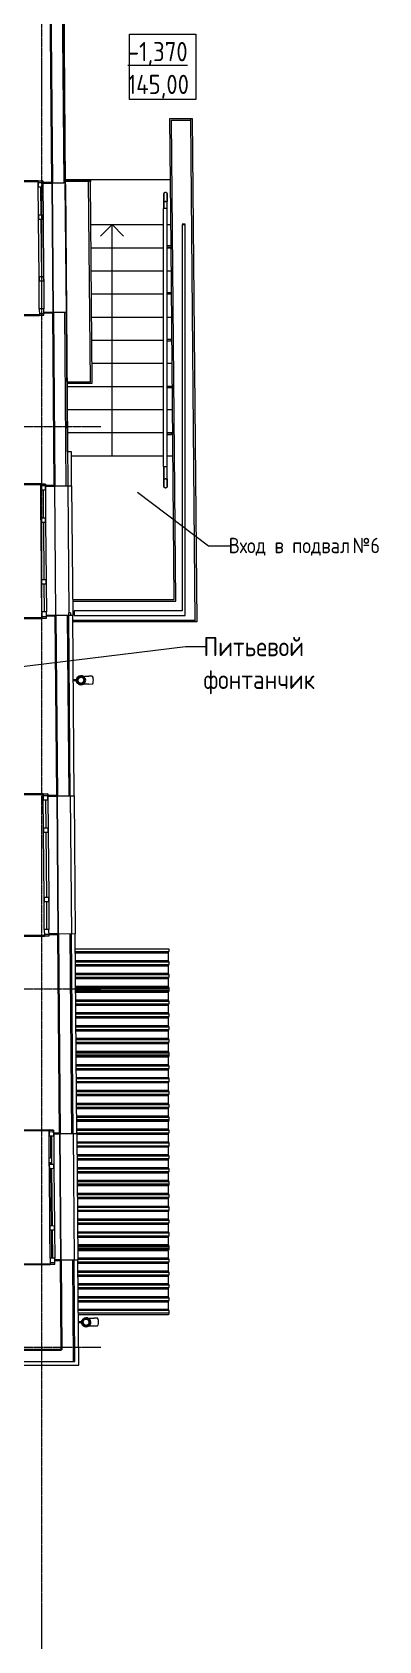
# Model space of a CAD drawing. Header units: millimetres. Extents: x -42533 to 645315, y 3457 to 82611.
# Drawn here: x 81975 to 86471, y 36957 to 57838 of the extents above; entities that cross this region are included whole.
import ezdxf

# ---------------------------------------------------------------- set-up
doc = ezdxf.new("R2010")
doc.units = ezdxf.units.MM
doc.linetypes.add('ADSK_Линия сетки', pattern=[25, 20, -2.5, 0, -2.5])
for name, color, linetype, lineweight in [('_ Окна', 7, 'Continuous', 9), ('Аннотация', 7, 'Continuous', 18), ('Лестницы', 7, 'Continuous', 9), ('Обобщенные модели', 7, 'Continuous', 18), ('Ограждение', 7, 'Continuous', 9), ('Окна', 7, 'Continuous', 9), ('Оси', 253, 'Continuous', 9), ('Перекрытие', 7, 'Continuous', 18), ('Стены внутренние', 7, 'Continuous', 18), ('Стены наружные', 7, 'Continuous', 18), ('Стены несущие', 7, 'Continuous', 30), ('Стены отделка', 7, 'Continuous', 30), ('Стены штриховка', 7, 'Continuous', 9), ('Стрелки вверх', 7, 'Continuous', 18), ('ШТРИХОВКА', 252, 'Continuous', 15)]:
    doc.layers.add(name, color=color, linetype=linetype, lineweight=lineweight)
doc.layers.add('PDF _Линии', color=7, linetype='Continuous')
doc.layers.add('Линии', color=7, linetype='Continuous', lineweight=9, true_color=0x00a600)
doc.styles.add('GOST Common_2', font='GOST_Common.ttf', dxfattribs={"width": 0.9, "height": 250})
doc.styles.add('GOST Common_6', font='GOST_Common.ttf', dxfattribs={"width": 0.9, "height": 125})

# ---------------------------------------------------------------- blocks, each defined once
blk = doc.blocks.new('1 этаж')
at = {"layer": 'Обобщенные модели', "lineweight": 9}
h = blk.add_hatch(dxfattribs=at)
h.set_pattern_fill('FP_16', color=8, angle=-89.5366181, style=0, pattern_type=2)
h.set_pattern_definition([(45.00038, (557.2, 188.9), (-106.06672, 106.0653), [])])
h.paths.add_polyline_path([(56472.262, 8757.549), (56495.378, 8758.154), (56514.484, 8767.545), (56528.216, 8785.054), (56532.992, 8806.788), (56527.865, 8828.441), (56513.851, 8845.726), (56493.725, 8855.218), (56469.152, 8853.897), (56451.504, 8845.222), (56437.771, 8827.713), (56433.264, 8804.847), (56438.122, 8784.326), (56452.137, 8767.041), (56471.881, 8757.729)])
at = {"layer": '_ Окна', "color": 8, "lineweight": 18}
for p, q in [((55862.452, 23619.707), (55922.45, 23620.193)), ((55863.099, 23539.71), (55862.452, 23619.707)), ((55922.45, 23620.193), (55923.097, 23540.195)), ((55923.097, 23540.195), (55863.099, 23539.71)), ((55866.011, 23179.722), (55926.009, 23180.207)), ((55866.496, 23119.724), (55866.011, 23179.722)), ((55926.009, 23180.207), (55926.494, 23120.209)), ((55926.494, 23120.209), (55866.496, 23119.724)), ((55872.481, 22379.748), (55932.479, 22380.233)), ((55872.966, 22319.75), (55872.481, 22379.748)), ((55932.479, 22380.233), (55932.964, 22320.235)), ((55932.964, 22320.235), (55872.966, 22319.75)), ((55935.875, 21960.247), (55875.877, 21959.762)), ((55875.877, 21959.762), (55876.524, 21879.764)), ((55936.522, 21880.249), (55935.875, 21960.247)), ((55876.524, 21879.764), (55936.522, 21880.249)), ((55894.265, 19686.21), (55954.263, 19686.696)), ((55894.912, 19606.213), (55894.265, 19686.21)), ((55954.263, 19686.696), (55954.91, 19606.698)), ((55954.91, 19606.698), (55894.912, 19606.213)), ((55897.824, 19246.225), (55957.822, 19246.71)), ((55898.309, 19186.227), (55897.824, 19246.225)), ((55957.822, 19246.71), (55958.307, 19186.712)), ((55958.307, 19186.712), (55898.309, 19186.227)), ((55904.294, 18446.251), (55964.292, 18446.736)), ((55904.779, 18386.253), (55904.294, 18446.251)), ((55964.777, 18386.738), (55904.779, 18386.253)), ((55964.292, 18446.736), (55964.777, 18386.738)), ((55967.688, 18026.75), (55907.69, 18026.265)), ((55907.69, 18026.265), (55908.337, 17946.267)), ((55968.335, 17946.752), (55967.688, 18026.75)), ((55908.337, 17946.267), (55968.335, 17946.752)), ((55926.806, 15662.744), (55986.804, 15663.23)), ((55927.453, 15582.747), (55926.806, 15662.744)), ((55986.804, 15663.23), (55987.451, 15583.232)), ((55987.451, 15583.232), (55927.453, 15582.747)), ((55930.364, 15222.759), (55990.362, 15223.244)), ((55930.85, 15162.761), (55930.364, 15222.759)), ((55990.848, 15163.246), (55930.85, 15162.761)), ((55990.362, 15223.244), (55990.848, 15163.246)), ((55937.643, 14322.788), (55997.641, 14323.273)), ((55938.128, 14262.79), (55937.643, 14322.788)), ((55998.126, 14263.275), (55938.128, 14262.79)), ((55997.641, 14323.273), (55998.126, 14263.275)), ((56001.038, 13903.287), (55941.04, 13902.802)), ((55941.04, 13902.802), (55941.687, 13822.804)), ((55941.687, 13822.804), (56001.685, 13823.29)), ((56001.685, 13823.29), (56001.038, 13903.287)), ((56002.097, 11299.294), (56062.096, 11299.779)), ((56002.744, 11219.297), (56002.097, 11299.294)), ((56062.096, 11299.779), (56062.743, 11219.782)), ((56062.743, 11219.782), (56002.744, 11219.297)), ((56005.656, 10859.308), (56065.654, 10859.794)), ((56006.141, 10799.31), (56005.656, 10859.308)), ((56065.654, 10859.794), (56066.139, 10799.796)), ((56066.139, 10799.796), (56006.141, 10799.31)), ((56012.126, 10059.335), (56072.124, 10059.82)), ((56012.611, 9999.337), (56012.126, 10059.335)), ((56072.124, 10059.82), (56072.609, 9999.822)), ((56072.609, 9999.822), (56012.611, 9999.337)), ((56075.521, 9639.834), (56015.523, 9639.348)), ((56015.523, 9639.348), (56016.17, 9559.351)), ((56076.168, 9559.836), (56075.521, 9639.834)), ((56016.17, 9559.351), (56076.168, 9559.836))]:
    blk.add_line(p, q, dxfattribs=at)
at = {"layer": '_ Окна', "color": 8}
for p, q in [((55862.614, 23599.708), (55922.612, 23600.193)), ((55893.098, 23539.953), (55896.01, 23179.964)), ((55896.495, 23119.966), (55902.48, 22379.99)), ((55902.965, 22319.992), (55905.876, 21960.004)), ((55876.363, 21899.764), (55936.361, 21900.249)), ((55894.427, 19666.211), (55954.425, 19666.696)), ((55924.911, 19606.456), (55927.823, 19246.467)), ((55928.308, 19186.469), (55934.293, 18446.493)), ((55934.778, 18386.495), (55937.689, 18026.507)), ((55908.176, 17966.267), (55968.174, 17966.752)), ((55926.968, 15642.745), (55986.966, 15643.23)), ((55957.452, 15582.99), (55960.363, 15223.001)), ((55960.849, 15163.003), (55967.642, 14323.031)), ((55968.127, 14263.033), (55971.039, 13903.044)), ((55941.525, 13842.804), (56001.523, 13843.289)), ((56002.259, 11279.295), (56062.257, 11279.78)), ((56032.744, 11219.539), (56035.655, 10859.551)), ((56036.14, 10799.553), (56042.125, 10059.577)), ((56042.61, 9999.579), (56045.522, 9639.591)), ((56016.008, 9579.35), (56076.006, 9579.836))]:
    blk.add_line(p, q, dxfattribs=at)
at = {"layer": 'PDF _Линии', "color": 8}
blk.add_line((57768.3, 23053.902), (57728.3, 23053.902), dxfattribs=at)
at = {"layer": 'Аннотация', "color": 8, "lineweight": 9}
for p, q in [((57151.425, 19581.754), (58072.465, 18884.324)), ((58072.465, 18884.324), (58349.914, 18884.324)), ((49109.592, 16518.935), (57774.141, 17576.026)), ((57774.141, 17576.026), (58027.912, 17576.026))]:
    blk.add_line(p, q, dxfattribs=at)
at = {"layer": 'Аннотация', "color": 8, "lineweight": 9, "flags": 128}
blk.add_lwpolyline([(57047.564, 25524.981), (57905.264, 25524.981), (57905.264, 24677.981), (57047.564, 24677.981)], close=True, dxfattribs=at)
at = {"layer": 'Лестницы', "color": 8}
for p, q in [((56540.117, 23053.902), (57483.398, 23053.902)), ((57533.398, 23053.902), (57581.964, 23053.902)), ((56542.754, 22753.902), (57483.398, 22753.902)), ((56542.754, 22753.902), (57483.398, 22753.902)), ((57533.398, 22753.902), (57584.682, 22753.902)), ((57533.398, 22753.902), (57584.682, 22753.902)), ((56545.391, 22453.902), (57483.398, 22453.902)), ((56545.391, 22453.902), (57483.398, 22453.902)), ((57533.398, 22453.902), (57587.401, 22453.902)), ((57533.398, 22453.902), (57587.401, 22453.902)), ((56548.027, 22153.902), (57483.398, 22153.902)), ((56548.027, 22153.902), (57483.398, 22153.902)), ((57533.398, 22153.902), (57590.119, 22153.902)), ((57533.398, 22153.902), (57590.119, 22153.902)), ((56550.664, 21853.902), (57483.398, 21853.902)), ((56550.664, 21853.902), (57483.398, 21853.902)), ((57533.398, 21853.902), (57592.838, 21853.902)), ((57533.398, 21853.902), (57592.838, 21853.902)), ((56553.3, 21553.902), (57483.398, 21553.902)), ((56553.3, 21553.902), (57483.398, 21553.902)), ((57592.598, 21553.902), (57595.556, 21553.902)), ((57592.598, 21553.902), (57595.556, 21553.902)), ((56555.937, 21253.902), (57483.398, 21253.902)), ((56555.937, 21253.902), (57483.398, 21253.902)), ((57533.398, 21253.902), (57598.275, 21253.902)), ((57533.398, 21253.902), (57598.275, 21253.902)), ((56235.446, 20953.902), (57483.398, 20953.902)), ((56235.446, 20953.902), (57483.398, 20953.902)), ((57533.398, 20953.902), (57600.993, 20953.902)), ((57533.398, 20953.902), (57600.993, 20953.902)), ((56237.867, 20653.902), (57483.398, 20653.902)), ((56237.867, 20653.902), (57483.398, 20653.902)), ((57533.398, 20653.902), (57603.712, 20653.902)), ((57533.398, 20653.902), (57603.712, 20653.902)), ((56240.287, 20353.902), (57483.398, 20353.902)), ((56240.287, 20353.902), (57483.398, 20353.902)), ((57533.398, 20353.902), (57606.43, 20353.902)), ((57533.398, 20353.902), (57606.43, 20353.902)), ((57606.766, 20053.902), (57606.766, 20316.88)), ((56292.024, 20053.902), (57483.398, 20053.902)), ((56292.024, 20053.902), (57483.398, 20053.902)), ((57533.398, 20053.902), (57606.766, 20053.902)), ((57533.398, 20053.902), (57606.766, 20053.902))]:
    blk.add_line(p, q, dxfattribs=at)
at = {"layer": 'Линии', "color": 8, "lineweight": 18}
for p, q in [((57533.398, 23265.06), (57483.398, 23265.06)), ((57483.398, 23265.06), (57483.398, 19913.902)), ((57533.398, 19913.902), (57533.398, 23265.06)), ((57483.398, 19913.902), (57533.398, 19913.902))]:
    blk.add_line(p, q, dxfattribs=at)
at = {"layer": 'Линии', "color": 8}
for p, q in [((57728.3, 23053.902), (57728.3, 18041.502)), ((57768.3, 17981.502), (57768.3, 23053.902)), ((57728.3, 18041.502), (56328.3, 18041.502)), ((56328.3, 18041.502), (56328.3, 17981.502)), ((56328.3, 17981.502), (57768.3, 17981.502))]:
    blk.add_line(p, q, dxfattribs=at)
at = {"layer": 'Обобщенные модели', "color": 8}
for p, q in [((56364.698, 17144.423), (56315.558, 17144.026)), ((56315.639, 17134.026), (56364.779, 17134.424)), ((56561.338, 17191.015), (56518.835, 17190.672)), ((56519.644, 17090.675), (56562.147, 17091.019)), ((56343.805, 13651.502), (57556.952, 13651.502)), ((56344.088, 13616.502), (57556.952, 13616.502)), ((56344.225, 13599.502), (57548.53, 13599.502)), ((57556.952, 13616.502), (57548.53, 13599.502)), ((57548.53, 13599.502), (57548.53, 13501.802)), ((57556.952, 13651.502), (57556.952, 13616.502)), ((56345.015, 13501.802), (57548.53, 13501.802)), ((56345.153, 13484.802), (57556.952, 13484.802)), ((56345.436, 13449.802), (57556.952, 13449.802)), ((56345.573, 13432.802), (57548.53, 13432.802)), ((57548.53, 13501.802), (57556.952, 13484.802)), ((57556.952, 13449.802), (57548.53, 13432.802)), ((57548.53, 13432.802), (57548.53, 13335.102)), ((57556.952, 13484.802), (57556.952, 13449.802)), ((56346.364, 13335.102), (57548.53, 13335.102)), ((56346.501, 13318.102), (57556.952, 13318.102)), ((56346.784, 13283.102), (57556.952, 13283.102)), ((56346.922, 13266.102), (57548.53, 13266.102)), ((56347.712, 13168.402), (57548.53, 13168.402)), ((57548.53, 13335.102), (57556.952, 13318.102)), ((57556.952, 13283.102), (57548.53, 13266.102)), ((57548.53, 13266.102), (57548.53, 13168.402)), ((57548.53, 13168.402), (57556.952, 13151.402)), ((57556.952, 13318.102), (57556.952, 13283.102)), ((57556.952, 13151.402), (56347.849, 13151.402)), ((56347.931, 13141.257), (57556.952, 13141.257)), ((57556.952, 13116.402), (56348.132, 13116.402)), ((56348.214, 13106.257), (57556.952, 13106.257)), ((57553.479, 13096.402), (56348.294, 13096.402)), ((56348.352, 13089.257), (57548.53, 13089.257)), ((56349.142, 12991.557), (57548.53, 12991.557)), ((56349.28, 12974.557), (57556.952, 12974.557)), ((57552.069, 13096.402), (57548.53, 13089.257)), ((57548.53, 13089.257), (57548.53, 12991.557)), ((57548.53, 12991.557), (57556.952, 12974.557)), ((57554.239, 13100.783), (57553.479, 13096.402)), ((57556.952, 13106.257), (57554.239, 13100.783)), ((57556.952, 13151.402), (57556.952, 13116.402)), ((57556.952, 13141.257), (57556.952, 13106.257)), ((57556.952, 12974.557), (57556.952, 12939.557)), ((56349.563, 12939.557), (57556.952, 12939.557)), ((56349.7, 12922.557), (57548.53, 12922.557)), ((56350.49, 12824.857), (57548.53, 12824.857)), ((56350.628, 12807.857), (57556.952, 12807.857)), ((56350.911, 12772.857), (57556.952, 12772.857)), ((56351.048, 12755.857), (57548.53, 12755.857)), ((57556.952, 12939.557), (57548.53, 12922.557)), ((57548.53, 12922.557), (57548.53, 12824.857)), ((57548.53, 12824.857), (57556.952, 12807.857)), ((57556.952, 12772.857), (57548.53, 12755.857)), ((57548.53, 12755.857), (57548.53, 12658.157)), ((57556.952, 12807.857), (57556.952, 12772.857)), ((56351.839, 12658.157), (57548.53, 12658.157)), ((56351.976, 12641.157), (57556.952, 12641.157)), ((56352.259, 12606.157), (57556.952, 12606.157)), ((56352.397, 12589.157), (57548.53, 12589.157)), ((57548.53, 12658.157), (57556.952, 12641.157)), ((57556.952, 12606.157), (57548.53, 12589.157)), ((57548.53, 12589.157), (57548.53, 12491.457)), ((57556.952, 12641.157), (57556.952, 12606.157)), ((56353.187, 12491.457), (57548.53, 12491.457)), ((56353.324, 12474.457), (57556.952, 12474.457)), ((56353.607, 12439.457), (57556.952, 12439.457)), ((56353.745, 12422.457), (57548.53, 12422.457)), ((56354.535, 12324.757), (57548.53, 12324.757)), ((57548.53, 12491.457), (57556.952, 12474.457)), ((57556.952, 12439.457), (57548.53, 12422.457)), ((57548.53, 12422.457), (57548.53, 12324.757)), ((57548.53, 12324.757), (57556.952, 12307.757)), ((57556.952, 12474.457), (57556.952, 12439.457)), ((57556.952, 12307.757), (56354.673, 12307.757)), ((56354.725, 12301.257), (57556.952, 12301.257)), ((57556.952, 12272.757), (56354.956, 12272.757)), ((56355.008, 12266.257), (57556.952, 12266.257)), ((57553.479, 12252.757), (56355.117, 12252.757)), ((56355.146, 12249.257), (57548.53, 12249.257)), ((56355.936, 12151.557), (57548.53, 12151.557)), ((56356.073, 12134.557), (57556.952, 12134.557)), ((57550.264, 12252.757), (57548.53, 12249.257)), ((57548.53, 12249.257), (57548.53, 12151.557)), ((57548.53, 12151.557), (57556.952, 12134.557)), ((57555.214, 12262.749), (57553.479, 12252.757)), ((57556.952, 12266.257), (57555.214, 12262.749)), ((57556.952, 12307.757), (57556.952, 12272.757)), ((57556.952, 12301.257), (57556.952, 12266.257)), ((57556.952, 12134.557), (57556.952, 12099.557)), ((56356.356, 12099.557), (57556.952, 12099.557)), ((56356.494, 12082.557), (57548.53, 12082.557)), ((56357.284, 11984.857), (57548.53, 11984.857)), ((56357.422, 11967.857), (57556.952, 11967.857)), ((56357.705, 11932.857), (57556.952, 11932.857)), ((56357.842, 11915.857), (57548.53, 11915.857)), ((57556.952, 12099.557), (57548.53, 12082.557)), ((57548.53, 12082.557), (57548.53, 11984.857)), ((57548.53, 11984.857), (57556.952, 11967.857)), ((57556.952, 11932.857), (57548.53, 11915.857)), ((57548.53, 11915.857), (57548.53, 11818.157)), ((57556.952, 11967.857), (57556.952, 11932.857)), ((56358.632, 11818.157), (57548.53, 11818.157)), ((56358.77, 11801.157), (57556.952, 11801.157)), ((56359.053, 11766.157), (57556.952, 11766.157)), ((56359.19, 11749.157), (57548.53, 11749.157)), ((57548.53, 11818.157), (57556.952, 11801.157)), ((57556.952, 11766.157), (57548.53, 11749.157)), ((57548.53, 11749.157), (57548.53, 11651.457)), ((57556.952, 11801.157), (57556.952, 11766.157)), ((56359.981, 11651.457), (57548.53, 11651.457)), ((56360.118, 11634.457), (57556.952, 11634.457)), ((56360.401, 11599.457), (57556.952, 11599.457)), ((56360.539, 11582.457), (57548.53, 11582.457)), ((56361.329, 11484.757), (57548.53, 11484.757)), ((57548.53, 11651.457), (57556.952, 11634.457)), ((57556.952, 11599.457), (57548.53, 11582.457)), ((57548.53, 11582.457), (57548.53, 11484.757)), ((57548.53, 11484.757), (57556.952, 11467.757)), ((57556.952, 11634.457), (57556.952, 11599.457)), ((57556.952, 11467.757), (56361.466, 11467.757)), ((56361.478, 11466.257), (57556.952, 11466.257)), ((57556.952, 11432.757), (56361.749, 11432.757)), ((56361.761, 11431.257), (57556.952, 11431.257)), ((57553.479, 11412.757), (56361.911, 11412.757)), ((56363.43, 11316.557), (57548.53, 11316.557)), ((56363.43, 11299.557), (57556.952, 11299.557)), ((57548.53, 11412.757), (57548.53, 11316.557)), ((57548.53, 11316.557), (57556.952, 11299.557)), ((57556.691, 11431.257), (57553.479, 11412.757)), ((57556.952, 11467.757), (57556.952, 11432.757)), ((57556.952, 11466.257), (57556.952, 11431.257)), ((57556.952, 11299.557), (57556.952, 11264.557)), ((56363.43, 11264.557), (57556.952, 11264.557)), ((56363.43, 11247.557), (57548.53, 11247.557)), ((56364.037, 11149.857), (57548.53, 11149.857)), ((56364.175, 11132.857), (57556.952, 11132.857)), ((56364.458, 11097.857), (57556.952, 11097.857)), ((56364.595, 11080.857), (57548.53, 11080.857)), ((57556.952, 11264.557), (57548.53, 11247.557)), ((57548.53, 11247.557), (57548.53, 11149.857)), ((57548.53, 11149.857), (57556.952, 11132.857)), ((57556.952, 11097.857), (57548.53, 11080.857)), ((57548.53, 11080.857), (57548.53, 10983.157)), ((57556.952, 11132.857), (57556.952, 11097.857)), ((56365.386, 10983.157), (57548.53, 10983.157)), ((56365.523, 10966.157), (57556.952, 10966.157)), ((56365.806, 10931.157), (57556.952, 10931.157)), ((56365.944, 10914.157), (57548.53, 10914.157)), ((57548.53, 10983.157), (57556.952, 10966.157)), ((57556.952, 10931.157), (57548.53, 10914.157)), ((57548.53, 10914.157), (57548.53, 10816.457)), ((57556.952, 10966.157), (57556.952, 10931.157)), ((56366.734, 10816.457), (57548.53, 10816.457)), ((56366.871, 10799.457), (57556.952, 10799.457)), ((56367.154, 10764.457), (57556.952, 10764.457)), ((56367.292, 10747.457), (57548.53, 10747.457)), ((56368.082, 10649.757), (57548.53, 10649.757)), ((57548.53, 10816.457), (57556.952, 10799.457)), ((57556.952, 10764.457), (57548.53, 10747.457)), ((57548.53, 10747.457), (57548.53, 10649.757)), ((57548.53, 10649.757), (57556.952, 10632.757)), ((57556.952, 10799.457), (57556.952, 10764.457)), ((57556.952, 10632.757), (56368.219, 10632.757)), ((56368.232, 10631.257), (57556.952, 10631.257)), ((57556.952, 10597.757), (56368.503, 10597.757)), ((56368.515, 10596.257), (57556.952, 10596.257)), ((57553.479, 10577.757), (56368.664, 10577.757)), ((56369.442, 10481.557), (57548.53, 10481.557)), ((56369.58, 10464.557), (57556.952, 10464.557)), ((57548.53, 10577.757), (57548.53, 10481.557)), ((57548.53, 10481.557), (57556.952, 10464.557)), ((57556.691, 10596.257), (57553.479, 10577.757)), ((57556.952, 10632.757), (57556.952, 10597.757)), ((57556.952, 10631.257), (57556.952, 10596.257)), ((57556.952, 10464.557), (57556.952, 10429.557)), ((56369.863, 10429.557), (57556.952, 10429.557)), ((56370, 10412.557), (57548.53, 10412.557)), ((56370.791, 10314.857), (57548.53, 10314.857)), ((56370.928, 10297.857), (57556.952, 10297.857)), ((56371.211, 10262.857), (57556.952, 10262.857)), ((56371.349, 10245.857), (57548.53, 10245.857)), ((57556.952, 10429.557), (57548.53, 10412.557)), ((57548.53, 10412.557), (57548.53, 10314.857)), ((57548.53, 10314.857), (57556.952, 10297.857)), ((57556.952, 10262.857), (57548.53, 10245.857)), ((57548.53, 10245.857), (57548.53, 10148.157)), ((57556.952, 10297.857), (57556.952, 10262.857)), ((56372.139, 10148.157), (57548.53, 10148.157)), ((56372.276, 10131.157), (57556.952, 10131.157)), ((56372.559, 10096.157), (57556.952, 10096.157)), ((56372.697, 10079.157), (57548.53, 10079.157)), ((57548.53, 10148.157), (57556.952, 10131.157)), ((57556.952, 10096.157), (57548.53, 10079.157)), ((57548.53, 10079.157), (57548.53, 9981.457)), ((57556.952, 10131.157), (57556.952, 10096.157)), ((56373.487, 9981.457), (57548.53, 9981.457)), ((56373.624, 9964.457), (57556.952, 9964.457)), ((56373.908, 9929.457), (57556.952, 9929.457)), ((56374.045, 9912.457), (57548.53, 9912.457)), ((56374.835, 9814.757), (57548.53, 9814.757)), ((57548.53, 9981.457), (57556.952, 9964.457)), ((57556.952, 9929.457), (57548.53, 9912.457)), ((57548.53, 9912.457), (57548.53, 9814.757)), ((57548.53, 9814.757), (57556.952, 9797.757)), ((57556.952, 9964.457), (57556.952, 9929.457)), ((57556.952, 9797.757), (56374.973, 9797.757)), ((56375.025, 9791.257), (57556.952, 9791.257)), ((57556.952, 9762.757), (56375.256, 9762.757)), ((56375.308, 9756.257), (57556.952, 9756.257)), ((57553.479, 9742.757), (56375.418, 9742.757)), ((56375.446, 9739.257), (57548.53, 9739.257)), ((56376.236, 9641.557), (57548.53, 9641.557)), ((56376.373, 9624.557), (57556.952, 9624.557)), ((57550.264, 9742.757), (57548.53, 9739.257)), ((57548.53, 9739.257), (57548.53, 9641.557)), ((57548.53, 9641.557), (57556.952, 9624.557)), ((57555.214, 9752.749), (57553.479, 9742.757)), ((57556.952, 9756.257), (57555.214, 9752.749)), ((57556.952, 9797.757), (57556.952, 9762.757)), ((57556.952, 9791.257), (57556.952, 9756.257)), ((57556.952, 9624.557), (57556.952, 9589.557)), ((56376.657, 9589.557), (57556.952, 9589.557)), ((56376.794, 9572.557), (57548.53, 9572.557)), ((56377.584, 9474.857), (57548.53, 9474.857)), ((56377.722, 9457.857), (57556.952, 9457.857)), ((56378.005, 9422.857), (57556.952, 9422.857)), ((56378.142, 9405.857), (57548.53, 9405.857)), ((57556.952, 9589.557), (57548.53, 9572.557)), ((57548.53, 9572.557), (57548.53, 9474.857)), ((57548.53, 9474.857), (57556.952, 9457.857)), ((57556.952, 9422.857), (57548.53, 9405.857)), ((57548.53, 9405.857), (57548.53, 9308.157)), ((57556.952, 9457.857), (57556.952, 9422.857)), ((56378.932, 9308.157), (57548.53, 9308.157)), ((56379.07, 9291.157), (57556.952, 9291.157)), ((56379.353, 9256.157), (57556.952, 9256.157)), ((56379.49, 9239.157), (57548.53, 9239.157)), ((57548.53, 9308.157), (57556.952, 9291.157)), ((57556.952, 9256.157), (57548.53, 9239.157)), ((57548.53, 9239.157), (57548.53, 9141.457)), ((57556.952, 9291.157), (57556.952, 9256.157)), ((56380.281, 9141.457), (57548.53, 9141.457)), ((56380.418, 9124.457), (57556.952, 9124.457)), ((56380.701, 9089.457), (57556.952, 9089.457)), ((56380.839, 9072.457), (57548.53, 9072.457)), ((57548.53, 9141.457), (57556.952, 9124.457)), ((57556.952, 9089.457), (57548.53, 9072.457)), ((57548.53, 9072.457), (57548.53, 8974.757)), ((57556.952, 9124.457), (57556.952, 9089.457)), ((56381.629, 8974.757), (57548.53, 8974.757)), ((57556.952, 8957.757), (56381.766, 8957.757)), ((57556.952, 8922.757), (56382.049, 8922.757)), ((57553.479, 8902.757), (56382.211, 8902.757)), ((56432.096, 8810.972), (56382.957, 8810.575)), ((56383.038, 8800.575), (56432.177, 8800.972)), ((56628.736, 8857.564), (56586.234, 8857.22)), ((57548.53, 8974.757), (57556.952, 8957.757)), ((57556.952, 8922.757), (57553.479, 8902.757)), ((57556.952, 8957.757), (57556.952, 8922.757)), ((56587.042, 8757.224), (56629.545, 8757.567))]:
    blk.add_line(p, q, dxfattribs=at)
at = {"layer": 'Обобщенные модели', "color": 8, "flags": 128}
for points in [[(56428.207, 17189.939), (56429.478, 17189.949), (56432.141, 17189.97), (56435.017, 17189.994), (56438.102, 17190.019), (56441.39, 17190.045), (56444.876, 17190.073), (56448.554, 17190.103), (56452.419, 17190.134), (56456.464, 17190.167), (56460.683, 17190.201), (56465.07, 17190.237), (56469.617, 17190.273), (56474.316, 17190.311), (56479.161, 17190.351), (56484.143, 17190.391), (56489.256, 17190.432), (56494.489, 17190.475), (56499.836, 17190.518), (56505.287, 17190.562), (56510.834, 17190.607), (56516.468, 17190.652), (56518.835, 17190.672)], [(56519.644, 17090.675), (56513.976, 17090.629), (56508.392, 17090.584), (56502.9, 17090.539), (56497.508, 17090.496), (56492.227, 17090.453), (56487.063, 17090.411), (56482.026, 17090.371), (56477.123, 17090.331), (56472.362, 17090.292), (56467.751, 17090.255), (56463.297, 17090.219), (56459.007, 17090.184), (56454.889, 17090.151), (56450.948, 17090.119), (56447.191, 17090.089), (56443.625, 17090.06), (56440.254, 17090.033), (56437.084, 17090.007), (56434.121, 17089.983), (56431.368, 17089.961), (56429.016, 17089.942)], [(56495.606, 8856.487), (56496.876, 8856.498), (56499.54, 8856.519), (56502.416, 8856.542), (56505.501, 8856.567), (56508.788, 8856.594), (56512.274, 8856.622), (56515.953, 8856.652), (56519.817, 8856.683), (56523.863, 8856.716), (56528.082, 8856.75), (56532.468, 8856.785), (56537.015, 8856.822), (56541.715, 8856.86), (56546.559, 8856.899), (56551.542, 8856.94), (56556.654, 8856.981), (56561.888, 8857.023), (56567.234, 8857.067), (56572.686, 8857.111), (56578.233, 8857.156), (56583.867, 8857.201), (56586.234, 8857.22)], [(56587.042, 8757.224), (56581.375, 8757.178), (56575.79, 8757.133), (56570.298, 8757.088), (56564.907, 8757.044), (56559.625, 8757.002), (56554.462, 8756.96), (56549.424, 8756.919), (56544.521, 8756.88), (56539.76, 8756.841), (56535.149, 8756.804), (56530.695, 8756.768), (56526.406, 8756.733), (56522.287, 8756.7), (56518.347, 8756.668), (56514.59, 8756.638), (56511.023, 8756.609), (56507.652, 8756.581), (56504.483, 8756.556), (56501.519, 8756.532), (56498.767, 8756.51), (56496.415, 8756.491)]]:
    blk.add_lwpolyline(points, dxfattribs=at)
at = {"layer": 'Обобщенные модели', "color": 8}
for centre, start, end in [((56415.595, 17139.835), 0.4633819, 180.4633819), ((56415.595, 17139.835), 180.4633819, 0.4633819), ((56482.994, 8806.384), 0.4633819, 180.4633819), ((56482.994, 8806.384), 180.4633819, 0.4633819)]:
    blk.add_arc(centre, 52, start, end, dxfattribs=at)
at = {"layer": 'Обобщенные модели', "color": 8, "lineweight": 40}
for centre, start, end in [((56415.595, 17139.835), 0.4633819, 180.4633819), ((56415.595, 17139.835), 180.4633819, 0.4633819), ((56482.994, 8806.384), 0.4633819, 180.4633819), ((56482.994, 8806.384), 180.4633819, 0.4633819)]:
    blk.add_arc(centre, 50, start, end, dxfattribs=at)
at = {"layer": 'Обобщенные модели', "color": 8}
for centre, start_param, end_param in [((56561.742, 17141.017), 4.71238898, 6.283185307), ((56561.742, 17141.017), 3.141592654, 4.71238898), ((56629.141, 8807.566), 4.71238898, 6.283185307), ((56629.141, 8807.566), 3.141592654, 4.71238898)]:
    blk.add_ellipse(centre, major_axis=(-0.404, 49.998), ratio=0.309016994, start_param=start_param, end_param=end_param, dxfattribs=at)
at = {"layer": 'Ограждение', "color": 8}
for p, q in [((57492.598, 23353.902), (57492.598, 23265.06)), ((57492.598, 23353.902), (57532.598, 23353.902)), ((57492.598, 23265.06), (57492.598, 23353.902)), ((57514.934, 23353.902), (57510.261, 23353.902)), ((57510.261, 23353.902), (57512.598, 23353.902)), ((57512.598, 23353.902), (57514.934, 23353.902)), ((57532.598, 23265.06), (57532.598, 23353.902)), ((57532.598, 23265.06), (57532.598, 23353.902)), ((57592.598, 22777.69), (57533.398, 22777.69)), ((57533.398, 22762.69), (57592.598, 22762.69)), ((57592.598, 22770.19), (57592.598, 22777.69)), ((57592.598, 22762.69), (57592.598, 22770.19)), ((57589.977, 22169.546), (57533.398, 22169.546)), ((57533.398, 22154.546), (57590.113, 22154.546)), ((57592.598, 21561.402), (57533.398, 21561.402)), ((57533.398, 21546.402), (57592.598, 21546.402)), ((57592.598, 21553.902), (57592.598, 21561.402)), ((57592.598, 21546.402), (57592.598, 21553.902)), ((57592.598, 20953.258), (57533.398, 20953.258)), ((57533.398, 20938.258), (57592.598, 20938.258)), ((57592.598, 20945.758), (57592.598, 20953.258)), ((57592.598, 20938.258), (57592.598, 20945.758)), ((57592.598, 20345.114), (57533.398, 20345.114)), ((57533.398, 20330.114), (57592.598, 20330.114)), ((57592.598, 20337.614), (57592.598, 20345.114)), ((57592.598, 20330.114), (57592.598, 20337.614)), ((57492.598, 19913.902), (57492.598, 19753.902)), ((57492.598, 19753.902), (57492.598, 19913.902)), ((57532.598, 19753.902), (57532.598, 19913.902)), ((57532.598, 19753.902), (57532.598, 19913.902)), ((57492.598, 19753.902), (57532.598, 19753.902)), ((57510.261, 19753.902), (57514.934, 19753.902)), ((57512.598, 19753.902), (57510.261, 19753.902)), ((57514.934, 19753.902), (57512.598, 19753.902))]:
    blk.add_line(p, q, dxfattribs=at)
at = {"layer": 'Ограждение', "color": 8, "flags": 128}
for points in [[(57492.598, 23453.902), (57492.614, 23454.702), (57492.662, 23455.5), (57492.742, 23456.296), (57492.853, 23457.088), (57492.996, 23457.875), (57493.171, 23458.656), (57493.377, 23459.429), (57493.613, 23460.193), (57493.88, 23460.947), (57494.176, 23461.69), (57494.503, 23462.421), (57494.858, 23463.137), (57495.241, 23463.839), (57495.653, 23464.526), (57496.091, 23465.195), (57496.556, 23465.846), (57497.046, 23466.478), (57497.562, 23467.09), (57498.101, 23467.68), (57498.664, 23468.249), (57499.248, 23468.795), (57499.855, 23469.317), (57500.481, 23469.814), (57501.127, 23470.286), (57501.792, 23470.731), (57502.473, 23471.15), (57503.171, 23471.541), (57503.884, 23471.904), (57504.611, 23472.238), (57505.351, 23472.543), (57506.102, 23472.817), (57506.863, 23473.062), (57507.634, 23473.276), (57508.413, 23473.459), (57509.198, 23473.611), (57509.989, 23473.731), (57510.784, 23473.819), (57511.582, 23473.876), (57512.382, 23473.901), (57512.598, 23473.902)], [(57492.598, 23353.902), (57492.598, 23357.901), (57492.598, 23361.893), (57492.598, 23365.873), (57492.598, 23369.834), (57492.598, 23373.769), (57492.598, 23377.672), (57492.598, 23381.537), (57492.598, 23385.358), (57492.598, 23389.129), (57492.598, 23392.844), (57492.598, 23396.496), (57492.598, 23400.08), (57492.598, 23403.59), (57492.598, 23407.02), (57492.598, 23410.366), (57492.598, 23413.621), (57492.598, 23416.781), (57492.598, 23419.84), (57492.598, 23422.794), (57492.598, 23425.637), (57492.598, 23428.366), (57492.598, 23430.976), (57492.598, 23433.462), (57492.598, 23435.821), (57492.598, 23438.049), (57492.598, 23440.142), (57492.598, 23442.098), (57492.598, 23443.912), (57492.598, 23445.582), (57492.598, 23447.106), (57492.598, 23448.48), (57492.598, 23449.703), (57492.598, 23450.773), (57492.598, 23451.688), (57492.598, 23452.447), (57492.598, 23453.048), (57492.598, 23453.49), (57492.598, 23453.773), (57492.598, 23453.896), (57492.598, 23453.902)], [(57492.598, 23453.902), (57492.598, 23453.822), (57492.598, 23453.582), (57492.598, 23453.183), (57492.598, 23452.625), (57492.598, 23451.908), (57492.598, 23451.036), (57492.598, 23450.007), (57492.598, 23448.825), (57492.598, 23447.491), (57492.598, 23446.008), (57492.598, 23444.377), (57492.598, 23442.601), (57492.598, 23440.684), (57492.598, 23438.627), (57492.598, 23436.435), (57492.598, 23434.111), (57492.598, 23431.659), (57492.598, 23429.082), (57492.598, 23426.385), (57492.598, 23423.572), (57492.598, 23420.648), (57492.598, 23417.617), (57492.598, 23414.484), (57492.598, 23411.254), (57492.598, 23407.932), (57492.598, 23404.524), (57492.598, 23401.035), (57492.598, 23397.47), (57492.598, 23393.836), (57492.598, 23390.138), (57492.598, 23386.381), (57492.598, 23382.573), (57492.598, 23378.719), (57492.598, 23374.826), (57492.598, 23370.899), (57492.598, 23366.944), (57492.598, 23362.969), (57492.598, 23358.979), (57492.598, 23354.981), (57492.598, 23353.902)], [(57512.598, 23473.902), (57513.397, 23473.886), (57514.196, 23473.838), (57514.992, 23473.758), (57515.784, 23473.646), (57516.571, 23473.503), (57517.352, 23473.329), (57518.125, 23473.123), (57518.889, 23472.887), (57519.643, 23472.62), (57520.386, 23472.323), (57521.116, 23471.997), (57521.833, 23471.642), (57522.535, 23471.258), (57523.221, 23470.847), (57523.891, 23470.409), (57524.542, 23469.944), (57525.174, 23469.453), (57525.785, 23468.938), (57526.376, 23468.399), (57526.945, 23467.836), (57527.491, 23467.251), (57528.012, 23466.645), (57528.51, 23466.018), (57528.982, 23465.372), (57529.427, 23464.708), (57529.846, 23464.026), (57530.237, 23463.328), (57530.6, 23462.615), (57530.934, 23461.889), (57531.238, 23461.149), (57531.513, 23460.398), (57531.758, 23459.636), (57531.972, 23458.865), (57532.155, 23458.087), (57532.307, 23457.301), (57532.427, 23456.51), (57532.515, 23455.715), (57532.572, 23454.917), (57532.597, 23454.118), (57532.598, 23453.902)], [(57532.598, 23353.902), (57532.598, 23357.901), (57532.598, 23361.893), (57532.598, 23365.873), (57532.598, 23369.834), (57532.598, 23373.769), (57532.598, 23377.672), (57532.598, 23381.537), (57532.598, 23385.358), (57532.598, 23389.129), (57532.598, 23392.844), (57532.598, 23396.496), (57532.598, 23400.08), (57532.598, 23403.59), (57532.598, 23407.02), (57532.598, 23410.366), (57532.598, 23413.621), (57532.598, 23416.781), (57532.598, 23419.84), (57532.598, 23422.794), (57532.598, 23425.637), (57532.598, 23428.366), (57532.598, 23430.976), (57532.598, 23433.462), (57532.598, 23435.821), (57532.598, 23438.049), (57532.598, 23440.142), (57532.598, 23442.098), (57532.598, 23443.912), (57532.598, 23445.582), (57532.598, 23447.106), (57532.598, 23448.48), (57532.598, 23449.703), (57532.598, 23450.773), (57532.598, 23451.688), (57532.598, 23452.447), (57532.598, 23453.048), (57532.598, 23453.49), (57532.598, 23453.773), (57532.598, 23453.896), (57532.598, 23453.902)], [(57532.598, 23453.902), (57532.598, 23453.822), (57532.598, 23453.582), (57532.598, 23453.183), (57532.598, 23452.625), (57532.598, 23451.908), (57532.598, 23451.036), (57532.598, 23450.007), (57532.598, 23448.825), (57532.598, 23447.491), (57532.598, 23446.008), (57532.598, 23444.377), (57532.598, 23442.601), (57532.598, 23440.684), (57532.598, 23438.627), (57532.598, 23436.435), (57532.598, 23434.111), (57532.598, 23431.659), (57532.598, 23429.082), (57532.598, 23426.385), (57532.598, 23423.572), (57532.598, 23420.648), (57532.598, 23417.617), (57532.598, 23414.484), (57532.598, 23411.254), (57532.598, 23407.932), (57532.598, 23404.524), (57532.598, 23401.035), (57532.598, 23397.47), (57532.598, 23393.836), (57532.598, 23390.138), (57532.598, 23386.381), (57532.598, 23382.573), (57532.598, 23378.719), (57532.598, 23374.826), (57532.598, 23370.899), (57532.598, 23366.944), (57532.598, 23362.969), (57532.598, 23358.979), (57532.598, 23354.981), (57532.598, 23353.902)], [(57492.598, 19753.902), (57492.598, 19749.903), (57492.598, 19745.91), (57492.598, 19741.931), (57492.598, 19737.97), (57492.598, 19734.035), (57492.598, 19730.132), (57492.598, 19726.266), (57492.598, 19722.445), (57492.598, 19718.674), (57492.598, 19714.96), (57492.598, 19711.308), (57492.598, 19707.724), (57492.598, 19704.214), (57492.598, 19700.783), (57492.598, 19697.438), (57492.598, 19694.182), (57492.598, 19691.023), (57492.598, 19687.963), (57492.598, 19685.01), (57492.598, 19682.166), (57492.598, 19679.437), (57492.598, 19676.828), (57492.598, 19674.342), (57492.598, 19671.983), (57492.598, 19669.755), (57492.598, 19667.661), (57492.598, 19665.706), (57492.598, 19663.892), (57492.598, 19662.221), (57492.598, 19660.698), (57492.598, 19659.323), (57492.598, 19658.1), (57492.598, 19657.03), (57492.598, 19656.115), (57492.598, 19655.357), (57492.598, 19654.756), (57492.598, 19654.314), (57492.598, 19654.031), (57492.598, 19653.908), (57492.598, 19653.902)], [(57492.598, 19653.902), (57492.598, 19653.982), (57492.598, 19654.222), (57492.598, 19654.621), (57492.598, 19655.179), (57492.598, 19655.895), (57492.598, 19656.768), (57492.598, 19657.796), (57492.598, 19658.978), (57492.598, 19660.312), (57492.598, 19661.796), (57492.598, 19663.427), (57492.598, 19665.202), (57492.598, 19667.12), (57492.598, 19669.176), (57492.598, 19671.368), (57492.598, 19673.692), (57492.598, 19676.145), (57492.598, 19678.721), (57492.598, 19681.418), (57492.598, 19684.231), (57492.598, 19687.156), (57492.598, 19690.187), (57492.598, 19693.32), (57492.598, 19696.55), (57492.598, 19699.872), (57492.598, 19703.28), (57492.598, 19706.769), (57492.598, 19710.334), (57492.598, 19713.968), (57492.598, 19717.666), (57492.598, 19721.422), (57492.598, 19725.23), (57492.598, 19729.084), (57492.598, 19732.978), (57492.598, 19736.905), (57492.598, 19740.859), (57492.598, 19744.835), (57492.598, 19748.824), (57492.598, 19752.822), (57492.598, 19753.902)], [(57512.598, 19633.902), (57511.798, 19633.918), (57510.999, 19633.966), (57510.203, 19634.046), (57509.411, 19634.157), (57508.624, 19634.3), (57507.844, 19634.475), (57507.071, 19634.681), (57506.306, 19634.917), (57505.552, 19635.184), (57504.809, 19635.481), (57504.079, 19635.807), (57503.362, 19636.162), (57502.66, 19636.545), (57501.974, 19636.957), (57501.305, 19637.395), (57500.654, 19637.86), (57500.022, 19638.35), (57499.41, 19638.866), (57498.819, 19639.405), (57498.251, 19639.968), (57497.705, 19640.553), (57497.183, 19641.159), (57496.686, 19641.785), (57496.214, 19642.431), (57495.768, 19643.096), (57495.35, 19643.777), (57494.959, 19644.475), (57494.596, 19645.188), (57494.262, 19645.915), (57493.957, 19646.655), (57493.682, 19647.406), (57493.437, 19648.168), (57493.223, 19648.938), (57493.04, 19649.717), (57492.889, 19650.502), (57492.769, 19651.293), (57492.68, 19652.088), (57492.623, 19652.886), (57492.599, 19653.686), (57492.598, 19653.902)], [(57532.598, 19653.902), (57532.582, 19653.102), (57532.534, 19652.304), (57532.454, 19651.508), (57532.342, 19650.715), (57532.199, 19649.928), (57532.024, 19649.148), (57531.819, 19648.375), (57531.582, 19647.61), (57531.316, 19646.856), (57531.019, 19646.113), (57530.693, 19645.383), (57530.338, 19644.666), (57529.954, 19643.964), (57529.543, 19643.278), (57529.104, 19642.609), (57528.64, 19641.958), (57528.149, 19641.326), (57527.634, 19640.714), (57527.094, 19640.123), (57526.532, 19639.555), (57525.947, 19639.009), (57525.341, 19638.487), (57524.714, 19637.99), (57524.068, 19637.518), (57523.404, 19637.072), (57522.722, 19636.654), (57522.024, 19636.263), (57521.311, 19635.9), (57520.584, 19635.566), (57519.845, 19635.261), (57519.094, 19634.986), (57518.332, 19634.741), (57517.561, 19634.528), (57516.782, 19634.345), (57515.997, 19634.193), (57515.206, 19634.073), (57514.411, 19633.984), (57513.613, 19633.928), (57512.814, 19633.903), (57512.598, 19633.902)], [(57532.598, 19753.902), (57532.598, 19749.903), (57532.598, 19745.91), (57532.598, 19741.931), (57532.598, 19737.97), (57532.598, 19734.035), (57532.598, 19730.132), (57532.598, 19726.266), (57532.598, 19722.445), (57532.598, 19718.674), (57532.598, 19714.96), (57532.598, 19711.308), (57532.598, 19707.724), (57532.598, 19704.214), (57532.598, 19700.783), (57532.598, 19697.438), (57532.598, 19694.182), (57532.598, 19691.023), (57532.598, 19687.963), (57532.598, 19685.01), (57532.598, 19682.166), (57532.598, 19679.437), (57532.598, 19676.828), (57532.598, 19674.342), (57532.598, 19671.983), (57532.598, 19669.755), (57532.598, 19667.661), (57532.598, 19665.706), (57532.598, 19663.892), (57532.598, 19662.221), (57532.598, 19660.698), (57532.598, 19659.323), (57532.598, 19658.1), (57532.598, 19657.03), (57532.598, 19656.115), (57532.598, 19655.357), (57532.598, 19654.756), (57532.598, 19654.314), (57532.598, 19654.031), (57532.598, 19653.908), (57532.598, 19653.902)], [(57532.598, 19653.902), (57532.598, 19653.982), (57532.598, 19654.222), (57532.598, 19654.621), (57532.598, 19655.179), (57532.598, 19655.895), (57532.598, 19656.768), (57532.598, 19657.796), (57532.598, 19658.978), (57532.598, 19660.312), (57532.598, 19661.796), (57532.598, 19663.427), (57532.598, 19665.202), (57532.598, 19667.12), (57532.598, 19669.176), (57532.598, 19671.368), (57532.598, 19673.692), (57532.598, 19676.145), (57532.598, 19678.721), (57532.598, 19681.418), (57532.598, 19684.231), (57532.598, 19687.156), (57532.598, 19690.187), (57532.598, 19693.32), (57532.598, 19696.55), (57532.598, 19699.872), (57532.598, 19703.28), (57532.598, 19706.769), (57532.598, 19710.334), (57532.598, 19713.968), (57532.598, 19717.666), (57532.598, 19721.422), (57532.598, 19725.23), (57532.598, 19729.084), (57532.598, 19732.978), (57532.598, 19736.905), (57532.598, 19740.859), (57532.598, 19744.835), (57532.598, 19748.824), (57532.598, 19752.822), (57532.598, 19753.902)]]:
    blk.add_lwpolyline(points, dxfattribs=at)
at = {"layer": 'Окна', "color": 8}
for p, q in [((55922.45, 23620.193), (55862.452, 23619.707)), ((55862.452, 23619.707), (55863.099, 23539.71)), ((55923.097, 23540.195), (55922.45, 23620.193)), ((55866.011, 23179.722), (55863.099, 23539.71)), ((55923.097, 23540.195), (55926.009, 23180.207)), ((55866.011, 23179.722), (55866.496, 23119.724)), ((55926.494, 23120.209), (55926.009, 23180.207)), ((55872.481, 22379.748), (55866.496, 23119.724)), ((55926.494, 23120.209), (55932.479, 22380.233)), ((55872.481, 22379.748), (55872.966, 22319.75)), ((55932.964, 22320.235), (55932.479, 22380.233)), ((55875.877, 21959.762), (55872.966, 22319.75)), ((55932.964, 22320.235), (55935.875, 21960.247)), ((55875.877, 21959.762), (55876.524, 21879.764)), ((55936.522, 21880.249), (55935.875, 21960.247)), ((55876.524, 21879.764), (55936.522, 21880.249)), ((55954.263, 19686.696), (55894.265, 19686.21)), ((55894.265, 19686.21), (55894.912, 19606.213)), ((55954.91, 19606.698), (55954.263, 19686.696)), ((55897.824, 19246.225), (55894.912, 19606.197)), ((55954.91, 19606.698), (55957.822, 19246.71)), ((55897.824, 19246.225), (55898.309, 19186.227)), ((55958.307, 19186.712), (55957.822, 19246.71)), ((55904.294, 18446.251), (55898.309, 19186.227)), ((55958.307, 19186.712), (55964.292, 18446.736)), ((55904.294, 18446.251), (55904.779, 18386.253)), ((55907.69, 18026.265), (55904.779, 18386.253)), ((55964.777, 18386.738), (55964.292, 18446.736)), ((55964.777, 18386.738), (55967.688, 18026.75)), ((55907.69, 18026.265), (55908.337, 17946.267)), ((55968.335, 17946.752), (55967.688, 18026.75)), ((55908.337, 17946.267), (55968.335, 17946.752)), ((55986.804, 15663.23), (55926.806, 15662.744)), ((55926.806, 15662.744), (55927.453, 15582.747)), ((55987.451, 15583.232), (55986.804, 15663.23)), ((55930.364, 15222.759), (55927.453, 15582.747)), ((55987.451, 15583.232), (55990.362, 15223.244)), ((55930.364, 15222.759), (55930.85, 15162.761)), ((55937.643, 14322.788), (55930.85, 15162.761)), ((55990.848, 15163.246), (55990.362, 15223.244)), ((55990.848, 15163.246), (55997.641, 14323.273)), ((55937.643, 14322.788), (55938.128, 14262.79)), ((55941.04, 13902.802), (55938.128, 14262.79)), ((55998.126, 14263.275), (55997.641, 14323.273)), ((55998.126, 14263.275), (56001.038, 13903.287)), ((55941.04, 13902.802), (55941.687, 13822.804)), ((55941.687, 13822.804), (56001.685, 13823.29)), ((56001.685, 13823.29), (56001.038, 13903.287)), ((56062.096, 11299.779), (56002.097, 11299.294)), ((56002.097, 11299.294), (56002.744, 11219.297)), ((56002.813, 11299.751), (56018.813, 11299.881)), ((56062.743, 11219.782), (56062.096, 11299.779)), ((56005.656, 10859.308), (56002.744, 11219.297)), ((56005.721, 10940.276), (56003.464, 11219.302)), ((56019.463, 11219.432), (56021.72, 10940.406)), ((56062.743, 11219.782), (56065.654, 10859.794)), ((56005.656, 10859.308), (56006.141, 10799.31)), ((56005.721, 10940.276), (56021.72, 10940.406)), ((56006.21, 10879.765), (56022.209, 10879.895)), ((56006.375, 10859.314), (56006.21, 10879.765)), ((56022.209, 10879.895), (56022.375, 10859.444)), ((56066.139, 10799.796), (56065.654, 10859.794)), ((56012.126, 10059.335), (56006.141, 10799.31)), ((56012.842, 10059.792), (56006.861, 10799.316)), ((56022.86, 10799.446), (56028.841, 10059.921)), ((56066.139, 10799.796), (56072.124, 10059.82)), ((56012.126, 10059.335), (56012.611, 9999.337)), ((56012.842, 10059.792), (56028.841, 10059.921)), ((56072.609, 9999.822), (56072.124, 10059.82)), ((56015.523, 9639.348), (56012.611, 9999.337)), ((56016.234, 9640.354), (56013.331, 9999.342)), ((56029.33, 9999.472), (56032.233, 9640.484)), ((56072.609, 9999.822), (56075.521, 9639.834)), ((56015.523, 9639.348), (56016.17, 9559.351)), ((56016.234, 9640.354), (56032.233, 9640.484)), ((56076.168, 9559.836), (56075.521, 9639.834)), ((56016.17, 9559.351), (56076.168, 9559.836))]:
    blk.add_line(p, q, dxfattribs=at)
at = {"layer": 'Оси', "color": 8, "linetype": 'ADSK_Линия сетки'}
for p, q in [((55906.766, -4162.595), (55906.766, 44411.9)), ((-9557.528, 20433.902), (56672.201, 20433.902)), ((-9557.528, 13133.902), (56672.201, 13133.902)), ((-9557.528, 8483.902), (56672.201, 8483.902))]:
    blk.add_line(p, q, dxfattribs=at)
at = {"layer": 'Перекрытие', "color": 8}
for p, q in [((57576.708, 23633.902), (56213.802, 23633.902)), ((56540.117, 23053.902), (57483.398, 23053.902)), ((57533.398, 23053.902), (57581.964, 23053.902)), ((57609.149, 20053.902), (57606.766, 20053.902))]:
    blk.add_line(p, q, dxfattribs=at)
at = {"layer": 'Стены внутренние', "color": 8}
for p, q in [((57589.683, 24409.203), (57839.673, 24411.468)), ((57646.253, 18166.502), (57589.683, 24409.203)), ((56042.648, 23596.164), (56056.276, 21911.219)), ((56261.619, 20103.763), (56242.306, 20103.607)), ((56074.461, 19662.667), (56088.089, 17977.722)), ((56278.52, 18014.101), (56258.52, 18013.94)), ((56258.802, 17979.103), (56258.52, 18013.94)), ((56278.52, 18014.101), (56278.801, 17979.264)), ((56307.289, 18166.502), (57646.253, 18166.502)), ((57898.529, 17916.502), (56309.311, 17916.502)), ((56107.002, 15639.201), (56121.519, 13844.26)), ((56277.717, 15640.42), (56297.716, 15640.582)), ((56142.457, 11255.428), (56155.761, 9610.482)), ((56313.171, 11256.647), (56333.171, 11256.808))]:
    blk.add_line(p, q, dxfattribs=at)
at = {"layer": 'Стены наружные', "color": 8}
for p, q in [((57569.503, 24429.021), (57839.491, 24431.467)), ((57839.673, 24411.468), (57839.491, 24431.467)), ((57839.494, 24431.144), (57859.494, 24431.325)), ((57898.71, 17896.502), (57839.494, 24431.144)), ((57859.494, 24431.325), (57918.711, 17896.502)), ((57584.469, 22777.434), (57569.503, 24429.021)), ((56056.995, 21911.225), (56043.368, 23596.17)), ((56213.837, 23629.705), (56541.877, 23632.588)), ((56542.053, 23612.589), (56214.006, 23609.706)), ((56538.057, 21012.629), (56515.209, 23612.353)), ((56535.208, 23612.528), (56558.057, 21012.629)), ((56541.877, 23632.588), (56542.053, 23612.589)), ((56226.59, 21927.632), (56213.318, 23572.702)), ((56213.563, 23572.704), (56226.868, 21927.634)), ((56214.318, 23572.71), (56227.59, 21927.64)), ((57626.071, 18186.502), (57584.6, 22762.946)), ((56234.972, 21012.629), (56538.057, 21012.629)), ((56558.057, 20992.629), (56235.134, 20992.629)), ((56558.057, 21012.629), (56558.057, 20992.629)), ((56088.808, 17977.728), (56075.181, 19662.673)), ((56245.175, 19664.048), (56258.521, 18013.94)), ((56295.174, 19664.452), (56308.801, 17979.507)), ((56307.127, 18186.502), (57626.071, 18186.502)), ((57918.711, 17896.502), (56309.472, 17896.502)), ((56122.238, 13844.265), (56107.722, 15639.207)), ((56277.717, 15640.42), (56292.233, 13845.64)), ((56327.714, 15640.986), (56342.231, 13846.045)), ((56156.48, 9610.487), (56143.176, 11255.434)), ((56313.172, 11256.647), (56326.475, 9611.862)), ((56363.169, 11257.213), (56376.473, 9612.267))]:
    blk.add_line(p, q, dxfattribs=at)
at = {"layer": 'Стены несущие', "color": 8}
for p, q in [((56042.648, 23596.164), (56020.747, 26304.099)), ((55532.463, 23617.038), (55862.452, 23619.707)), ((55922.652, 23595.193), (56042.648, 23596.164)), ((55876.524, 21879.764), (55547.255, 21877.101)), ((56056.276, 21911.219), (55936.28, 21910.248)), ((56074.461, 19662.667), (56056.276, 21911.219)), ((55564.995, 19683.547), (55894.265, 19686.21)), ((55954.465, 19661.696), (56074.461, 19662.667)), ((56088.089, 17977.722), (55968.093, 17976.751)), ((56107.002, 15639.201), (56088.089, 17977.722)), ((55908.337, 17946.267), (55579.068, 17943.604)), ((55597.536, 15660.081), (55926.806, 15662.744)), ((55987.006, 15638.23), (56107.002, 15639.201)), ((55941.687, 13822.804), (55611.698, 13820.136)), ((56121.519, 13844.26), (56001.523, 13843.289)), ((56142.457, 11255.428), (56121.519, 13844.26)), ((55632.829, 11296.307), (56002.097, 11299.294)), ((56062.459, 11254.781), (56142.457, 11255.428)), ((56155.761, 9610.482), (56075.763, 9609.835)), ((56165.16, 8448.331), (56155.761, 9610.482)), ((56016.17, 9559.351), (55646.182, 9556.359)), ((56076.176, 9558.836), (56076.168, 9559.836)), ((49823.433, 8448.331), (56165.16, 8448.331))]:
    blk.add_line(p, q, dxfattribs=at)
at = {"layer": 'Стены отделка', "color": 8, "lineweight": 9}
for p, q in [((56021.467, 26304.104), (56043.368, 23596.17)), ((56191.356, 26294.762), (56213.318, 23572.702)), ((56213.362, 23597.545), (56191.461, 26305.479)), ((56214.318, 23572.71), (56192.356, 26294.77)), ((56043.368, 23596.17), (56213.362, 23597.545)), ((56213.318, 23572.702), (56214.318, 23572.71)), ((56227.59, 21927.64), (56226.59, 21927.632)), ((56226.59, 21927.632), (56241.311, 20103.035)), ((56242.311, 20103.043), (56227.59, 21927.64)), ((56206.99, 21912.438), (56056.995, 21911.225)), ((56056.995, 21911.225), (56075.181, 19662.673)), ((56226.99, 21912.6), (56206.99, 21912.438)), ((56226.99, 21912.6), (56245.175, 19664.048)), ((56241.311, 20103.035), (56242.311, 20103.043)), ((56291.623, 20103.442), (56241.625, 20103.037)), ((56295.174, 19664.452), (56291.623, 20103.442)), ((56075.181, 19662.673), (56295.174, 19664.452)), ((56308.801, 17979.507), (56088.808, 17977.728)), ((56088.808, 17977.728), (56107.722, 15639.207)), ((56277.716, 15640.582), (56258.803, 17979.103)), ((56327.714, 15640.986), (56308.801, 17979.507)), ((56107.722, 15639.207), (56327.714, 15640.986)), ((56342.231, 13846.045), (56122.238, 13844.265)), ((56122.238, 13844.265), (56143.176, 11255.434)), ((56313.171, 11256.808), (56292.233, 13845.64)), ((56363.169, 11257.213), (56342.231, 13846.045)), ((56143.176, 11255.434), (56363.169, 11257.213)), ((56376.473, 9612.267), (56156.48, 9610.487)), ((56156.48, 9610.487), (56165.879, 8448.331)), ((56337.098, 8298.331), (56326.475, 9611.862)), ((56387.504, 8248.331), (56376.473, 9612.267)), ((56165.879, 8448.331), (56165.16, 8448.331)), ((54342.201, 8248.331), (56387.504, 8248.331)), ((54362.201, 8298.331), (56337.098, 8298.331))]:
    blk.add_line(p, q, dxfattribs=at)
at = {"layer": 'Стены штриховка', "color": 8}
for p, q in [((56171.462, 26305.318), (56193.363, 23597.383)), ((56206.99, 21912.438), (56206.99, 21912.438)), ((56225.176, 19663.886), (56206.99, 21912.438)), ((56238.803, 17978.941), (56257.717, 15640.42)), ((56272.234, 13845.478), (56293.171, 11256.647)), ((56306.475, 9611.7), (56317.097, 8298.331))]:
    blk.add_line(p, q, dxfattribs=at)
at = {"layer": 'Стрелки вверх', "color": 8}
for p, q in [((56820.082, 23053.902), (56670.082, 22903.902)), ((56820.082, 22753.902), (56820.082, 23053.902)), ((56820.082, 23053.902), (56970.082, 22903.902)), ((56820.082, 22453.902), (56820.082, 22753.902)), ((56820.082, 22153.902), (56820.082, 22453.902)), ((56820.082, 21853.902), (56820.082, 22153.902)), ((56820.082, 21553.902), (56820.082, 21853.902)), ((56820.082, 21253.902), (56820.082, 21553.902)), ((56820.082, 20953.902), (56820.082, 21253.902)), ((56820.082, 20653.902), (56820.082, 20953.902)), ((56820.082, 20353.902), (56820.082, 20653.902)), ((56820.082, 20053.902), (56820.082, 20353.902))]:
    blk.add_line(p, q, dxfattribs=at)
at = {"layer": 'Аннотация', "color": 8, "width": 0.9}
for s, height, style, p in [('%%U-1,370', 250, 'GOST Common_2', (57025.064, 25174.602)), ('145,00', 250, 'GOST Common_2', (57025.064, 24748.449)), ('Вход в подвал ', 200, 'GOST Common_6', (58331.914, 18788.447)), ('№6', 200, 'GOST Common_6', (59938.823, 18788.447)), ('Питьевой', 250, 'GOST Common_2', (58005.412, 17451.219)), ('фонтанчик', 250, 'GOST Common_2', (58005.412, 17025.067))]:
    blk.add_text(s, height=height, dxfattribs=dict(at, style=style)).set_placement(p)

msp = doc.modelspace()

# ---------------------------------------------------------------- block references
at = {"layer": 'ШТРИХОВКА'}
msp.add_blockref('1 этаж', (26191.6, 32286.7), dxfattribs=at)

doc.saveas('drawing.dxf')
